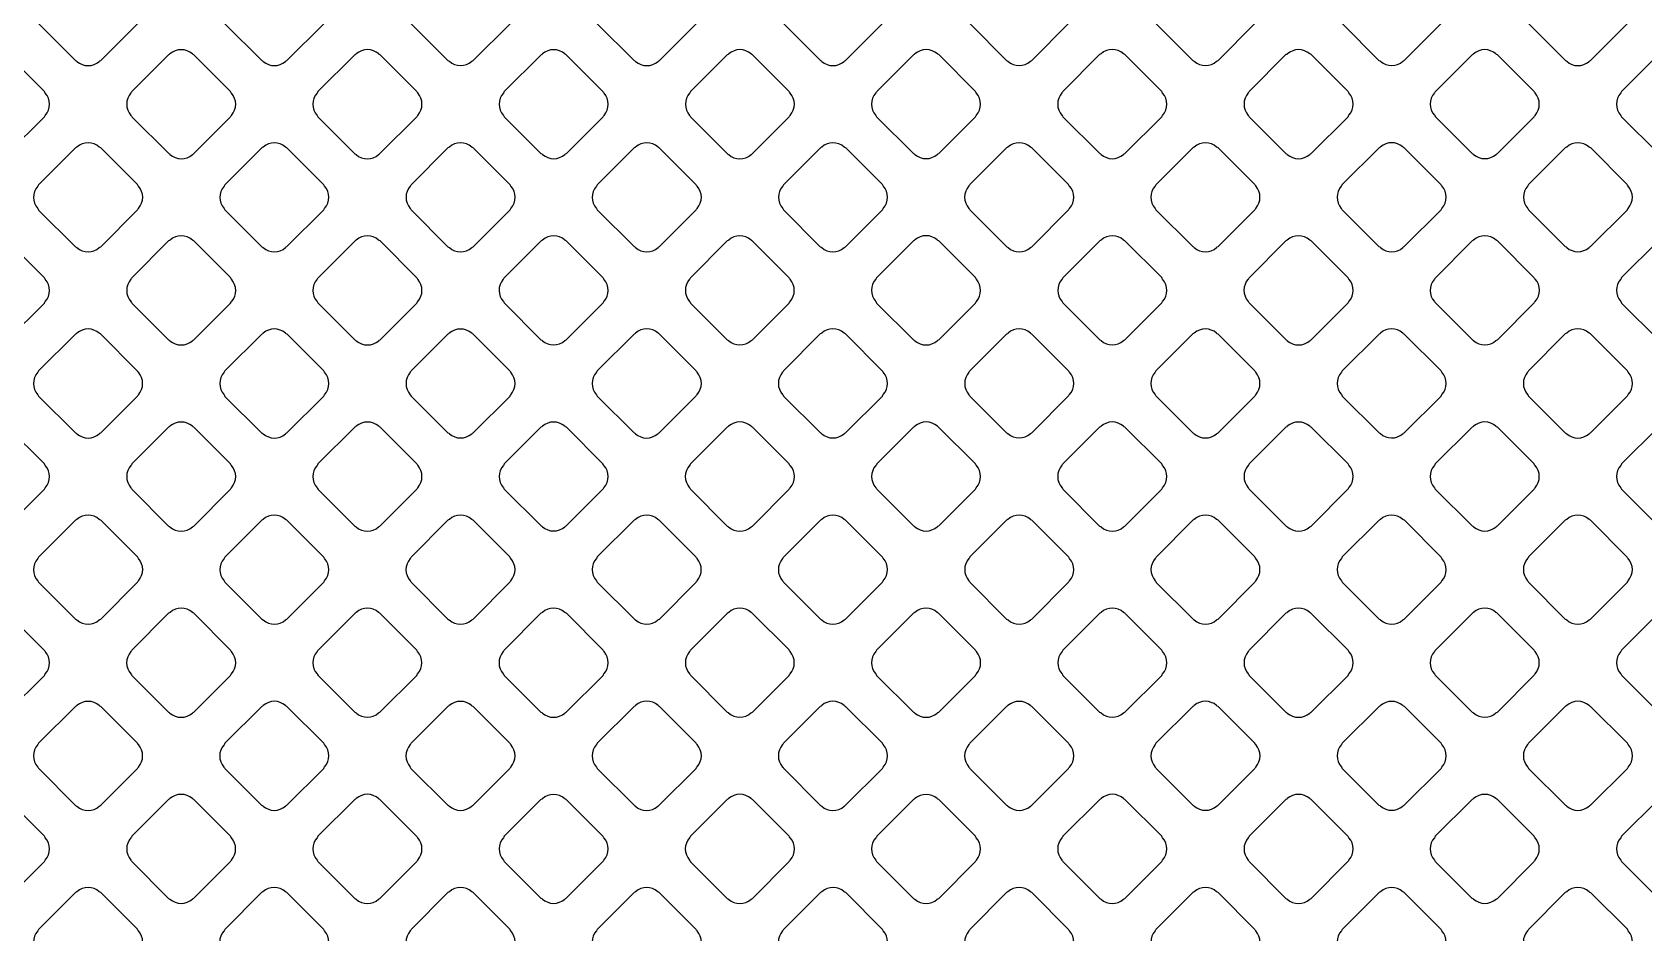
# Model space of a CAD drawing. Extents: x 3811 to 4077, y -444 to -307.
# Drawn here: x 3998.825 to 4000.69, y -389.27 to -388.228 of the extents above; entities that cross this region are included whole.
import ezdxf

# ---------------------------------------------------------------- set-up
doc = ezdxf.new("R2010")
doc.units = 0
doc.layers.add('gbr-dxf', color=7, linetype='Continuous')

msp = doc.modelspace()

# ---------------------------------------------------------------- linework, layer by layer
at = {"layer": 'gbr-dxf', "linetype": 'Continuous'}
for points in [[(3998.8314, -388.2161, -0.088014), (3998.8323, -388.2176), (3998.8752, -388.2605, -0.083733), (3998.8766, -388.2614, 0.37981), (3998.9026, -388.2614, -0.096625), (3998.9042, -388.2604), (3998.9468, -388.2178, -0.096332), (3998.9478, -388.2162, 0.37981), (3998.9478, -388.1902, -0.092348), (3998.9468, -388.1886), (3998.9042, -388.1459, -0.096111), (3998.9025, -388.145, 0.379731), (3998.8765, -388.145, -0.096458), (3998.8749, -388.1459), (3998.8324, -388.1885, -0.096857), (3998.8314, -388.1901, 0.379731)], [(3999.0469, -388.2161, -0.100588), (3999.0479, -388.2179), (3999.0905, -388.2605, -0.096539), (3999.0922, -388.2614, 0.378934), (3999.1181, -388.2614, -0.095612), (3999.1197, -388.2605), (3999.1624, -388.2178, -0.095701), (3999.1634, -388.2162, 0.378847), (3999.1634, -388.1902, -0.096614), (3999.1624, -388.1886), (3999.1198, -388.146, -0.100442), (3999.1181, -388.145, 0.379249), (3999.0921, -388.145, -0.096723), (3999.0905, -388.146), (3999.0479, -388.1885, -0.096857), (3999.0469, -388.1902, 0.3795)], [(3999.2625, -388.1903, 0.379206), (3999.2625, -388.2162, -0.092139), (3999.2634, -388.2178), (3999.3059, -388.2603, -0.104264), (3999.3077, -388.2613, 0.37981), (3999.3337, -388.2613, -0.096625), (3999.3353, -388.2603), (3999.3779, -388.2178, -0.096857), (3999.3788, -388.2162, 0.379237), (3999.3789, -388.1902, -0.087131), (3999.378, -388.1887), (3999.3352, -388.146, -0.091631), (3999.3336, -388.145, 0.378438), (3999.3077, -388.145, -0.09601), (3999.3061, -388.146), (3999.2634, -388.1886, -0.096092)], [(3999.4779, -388.2162, -0.096367), (3999.4789, -388.2178), (3999.5214, -388.2603, -0.108287), (3999.5233, -388.2614, 0.378511), (3999.5492, -388.2614, -0.096507), (3999.5508, -388.2604), (3999.5935, -388.2178, -0.095701), (3999.5945, -388.2161, 0.379169), (3999.5944, -388.1902, -0.100399), (3999.5934, -388.1885), (3999.551, -388.146, -0.104691), (3999.5492, -388.145, 0.379731), (3999.5232, -388.145, -0.096723), (3999.5215, -388.146), (3999.4789, -388.1886, -0.096857), (3999.4779, -388.1902, 0.379297)], [(3999.6935, -388.1902, 0.379778), (3999.6935, -388.2162, -0.087748), (3999.6945, -388.2177), (3999.7373, -388.2605, -0.083134), (3999.7387, -388.2614, 0.379451), (3999.7646, -388.2614, -0.096117), (3999.7663, -388.2604), (3999.809, -388.2177, -0.095796), (3999.8099, -388.2161, 0.378633), (3999.8099, -388.1902, -0.092315), (3999.809, -388.1886), (3999.7663, -388.146, -0.096036), (3999.7647, -388.145, 0.378889), (3999.7388, -388.145, -0.096475), (3999.7371, -388.146), (3999.6945, -388.1886, -0.096212)], [(3999.909, -388.2162, -0.087881), (3999.9099, -388.2177), (3999.9525, -388.2603, -0.100401), (3999.9542, -388.2613, 0.379465), (3999.9802, -388.2613, -0.095956), (3999.9818, -388.2603), (4000.0244, -388.2177, -0.096111), (4000.0254, -388.2161, 0.379308), (4000.0254, -388.1901, -0.092234), (4000.0244, -388.1886), (3999.9818, -388.1459, -0.096423), (3999.9802, -388.145, 0.379112), (3999.9543, -388.145, -0.096614), (3999.9526, -388.1459), (3999.9099, -388.1886, -0.096539), (3999.909, -388.1903, 0.378645)], [(4000.1245, -388.1901, 0.379249), (4000.1245, -388.216, -0.103917), (4000.1256, -388.2178), (4000.1681, -388.2603, -0.10046), (4000.1698, -388.2613, 0.37981), (4000.1957, -388.2613, -0.096625), (4000.1974, -388.2604), (4000.24, -388.2177, -0.096332), (4000.241, -388.2161, 0.379308), (4000.241, -388.1901, -0.092052), (4000.2401, -388.1886), (4000.1973, -388.1458, -0.096328), (4000.1957, -388.1449, 0.379112), (4000.1697, -388.1449, -0.096614), (4000.1681, -388.1458), (4000.1255, -388.1884, -0.096539)], [(4000.3401, -388.2161, -0.096259), (4000.3411, -388.2177), (4000.3835, -388.2602, -0.10739), (4000.3853, -388.2612, 0.378747), (4000.4113, -388.2612, -0.09601), (4000.4129, -388.2602), (4000.4554, -388.2177, -0.096227), (4000.4564, -388.216, 0.379422), (4000.4564, -388.1901, -0.100399), (4000.4554, -388.1884), (4000.413, -388.146, -0.10437), (4000.4112, -388.145, 0.379731), (4000.3853, -388.145, -0.096458), (4000.3836, -388.146), (4000.3411, -388.1885, -0.096857), (4000.3401, -388.1901, 0.3795)], [(4000.5556, -388.216, -0.09601), (4000.5565, -388.2177), (4000.5993, -388.2604, -0.092126), (4000.6008, -388.2613, 0.378952), (4000.6268, -388.2614, -0.09601), (4000.6284, -388.2604), (4000.6711, -388.2177, -0.096328), (4000.672, -388.2161, 0.379422), (4000.672, -388.1901, -0.100902), (4000.671, -388.1884), (4000.6285, -388.1459, -0.104691), (4000.6267, -388.1449, 0.379731), (4000.6008, -388.1449, -0.096723), (4000.5991, -388.1459), (4000.5566, -388.1884, -0.096857), (4000.5556, -388.1901, 0.379357)], [(3998.7236, -388.3239, -0.103582), (3998.7246, -388.3256), (3998.7671, -388.3682, -0.100401), (3998.7688, -388.3692, 0.379422), (3998.7948, -388.3692, -0.095956), (3998.7964, -388.3682), (3998.839, -388.3256, -0.096332), (3998.84, -388.3239, 0.37981), (3998.84, -388.298, -0.108361), (3998.839, -388.2961), (3998.7965, -388.2536, -0.096857), (3998.7948, -388.2526, 0.379357), (3998.7689, -388.2526, -0.096507), (3998.7672, -388.2536), (3998.7245, -388.2963, -0.096527), (3998.7236, -388.2979, 0.379)], [(3998.9392, -388.3239, -0.092348), (3998.9402, -388.3255), (3998.9829, -388.3682, -0.088202), (3998.9844, -388.3691, 0.379451), (3999.0104, -388.3692, -0.09601), (3999.012, -388.3682), (3999.0546, -388.3256, -0.095796), (3999.0555, -388.324, 0.378779), (3999.0555, -388.2981, -0.103884), (3999.0545, -388.2963), (3999.0119, -388.2537, -0.092398), (3999.0103, -388.2527, 0.37947), (3998.9844, -388.2528, -0.096723), (3998.9827, -388.2537), (3998.9402, -388.2963, -0.096627), (3998.9392, -388.2979, 0.379731)], [(3999.1547, -388.2981, 0.379206), (3999.1547, -388.324, -0.092348), (3999.1556, -388.3256), (3999.1983, -388.3683, -0.088202), (3999.1998, -388.3692, 0.37981), (3999.2258, -388.3692, -0.095956), (3999.2274, -388.3682), (3999.2702, -388.3255, -0.096332), (3999.2711, -388.3239, 0.37981), (3999.2711, -388.2979, -0.088442), (3999.2702, -388.2964), (3999.2275, -388.2537, -0.092898), (3999.2259, -388.2527, 0.379523), (3999.2, -388.2527, -0.096117), (3999.1983, -388.2537), (3999.1556, -388.2964, -0.096092)], [(3999.3702, -388.298, 0.37947), (3999.3702, -388.3239, -0.091954), (3999.3712, -388.3255), (3999.4137, -388.3681, -0.10399), (3999.4155, -388.3691, 0.379511), (3999.4415, -388.3691, -0.096265), (3999.4431, -388.3681), (3999.4857, -388.3256, -0.096206), (3999.4867, -388.3239, 0.378513), (3999.4867, -388.298, -0.087284), (3999.4858, -388.2965), (3999.4429, -388.2537, -0.092132), (3999.4414, -388.2528, 0.37905), (3999.4154, -388.2527, -0.095968), (3999.4138, -388.2537), (3999.3712, -388.2963, -0.096527)], [(3999.5858, -388.298, 0.37851), (3999.5858, -388.3239, -0.104256), (3999.5868, -388.3257), (3999.6292, -388.3682, -0.100463), (3999.631, -388.3692, 0.378798), (3999.6569, -388.3692, -0.096367), (3999.6585, -388.3682), (3999.7011, -388.3256, -0.096558), (3999.7021, -388.3239, 0.379288), (3999.7021, -388.298, -0.107677), (3999.7011, -388.2961), (3999.6586, -388.2537, -0.096301), (3999.657, -388.2527, 0.378406), (3999.6311, -388.2527, -0.096355), (3999.6294, -388.2537), (3999.5867, -388.2964, -0.096036)], [(3999.8013, -388.3239, -0.091954), (3999.8022, -388.3254), (3999.8449, -388.3681, -0.087978), (3999.8464, -388.369, 0.37981), (3999.8724, -388.369, -0.096458), (3999.874, -388.3681), (3999.9166, -388.3255, -0.096824), (3999.9175, -388.3239, 0.379237), (3999.9176, -388.298, -0.104141), (3999.9165, -388.2962), (3999.874, -388.2536, -0.092187), (3999.8725, -388.2527, 0.379605), (3999.8465, -388.2527, -0.096723), (3999.8449, -388.2537), (3999.8023, -388.2963, -0.096857), (3999.8013, -388.2979, 0.379731)], [(4000.0167, -388.3238, -0.096238), (4000.0177, -388.3255), (4000.0604, -388.3682, -0.092126), (4000.062, -388.3691, 0.379465), (4000.0879, -388.3691, -0.095956), (4000.0896, -388.3682), (4000.1322, -388.3256, -0.096332), (4000.1331, -388.3239, 0.37981), (4000.1331, -388.298, -0.100902), (4000.1321, -388.2962), (4000.0894, -388.2535, -0.088334), (4000.0879, -388.2526, 0.379731), (4000.062, -388.2526, -0.096458), (4000.0603, -388.2536), (4000.0177, -388.2962, -0.096857), (4000.0167, -388.2979, 0.379297)], [(4000.2323, -388.3239, -0.095956), (4000.2333, -388.3256), (4000.2759, -388.3681, -0.092126), (4000.2774, -388.3691, 0.37981), (4000.3034, -388.3691, -0.095956), (4000.305, -388.3681), (4000.3478, -388.3254, -0.096332), (4000.3487, -388.3237, 0.37981), (4000.3487, -388.2978, -0.083317), (4000.3479, -388.2964), (4000.3051, -388.2536, -0.088202), (4000.3036, -388.2527, 0.379731), (4000.2776, -388.2527, -0.096953), (4000.2759, -388.2536), (4000.2333, -388.2963, -0.096824), (4000.2323, -388.2979, 0.379731)], [(4000.4478, -388.3238, -0.096625), (4000.4488, -388.3255), (4000.4913, -388.3679, -0.107817), (4000.4931, -388.369, 0.37981), (4000.5191, -388.369, -0.096625), (4000.5208, -388.368), (4000.5633, -388.3255, -0.096111), (4000.5642, -388.3239, 0.37981), (4000.5642, -388.2979, -0.100399), (4000.5632, -388.2962), (4000.5207, -388.2537, -0.10442), (4000.5189, -388.2527, 0.379731), (4000.493, -388.2527, -0.096458), (4000.4913, -388.2537), (4000.4488, -388.2962, -0.096627), (4000.4478, -388.2978, 0.379731)], [(4000.6633, -388.3239, -0.087946), (4000.6642, -388.3254), (4000.7071, -388.3682, -0.083374), (4000.7085, -388.3691, 0.378952), (4000.7344, -388.3691, -0.095866), (4000.7361, -388.3682), (4000.7788, -388.3254, -0.095916), (4000.7798, -388.3237, 0.379422), (4000.7798, -388.2978, -0.092523), (4000.7788, -388.2962), (4000.7363, -388.2536, -0.096857), (4000.7346, -388.2527, 0.379731), (4000.7086, -388.2527, -0.096458), (4000.707, -388.2536), (4000.6643, -388.2963, -0.096627), (4000.6633, -388.2979, 0.379357)], [(3998.8314, -388.4317, -0.099964), (3998.8324, -388.4335), (3998.8749, -388.476, -0.096332), (3998.8766, -388.477, 0.379511), (3998.9025, -388.477, -0.096259), (3998.9042, -388.476), (3998.9469, -388.4332, -0.095602), (3998.9479, -388.4316, 0.379169), (3998.9479, -388.4057, -0.096458), (3998.9469, -388.404), (3998.9044, -388.3615, -0.100824), (3998.9026, -388.3605, 0.379731), (3998.8767, -388.3605, -0.096723), (3998.875, -388.3615), (3998.8324, -388.4041, -0.096857), (3998.8314, -388.4058, 0.379731)], [(3999.0469, -388.4317, -0.083262), (3999.0478, -388.4331), (3999.0906, -388.4759, -0.096328), (3999.0922, -388.4768, 0.379422), (3999.1182, -388.4768, -0.095973), (3999.1198, -388.4758), (3999.1623, -388.4334, -0.096332), (3999.1633, -388.4317, 0.37975), (3999.1633, -388.4057, -0.096225), (3999.1623, -388.4041), (3999.1198, -388.3616, -0.100093), (3999.1181, -388.3606, 0.378789), (3999.0922, -388.3606, -0.095862), (3999.0905, -388.3615), (3999.0479, -388.4041, -0.096509), (3999.0469, -388.4058, 0.378645)], [(3999.2625, -388.4317, -0.10047), (3999.2635, -388.4334), (3999.306, -388.476, -0.096332), (3999.3077, -388.4769, 0.379511), (3999.3336, -388.4769, -0.096259), (3999.3353, -388.476), (3999.3779, -388.4333, -0.095602), (3999.3789, -388.4317, 0.379169), (3999.3789, -388.4057, -0.096458), (3999.3779, -388.4041), (3999.3354, -388.3615, -0.100519), (3999.3336, -388.3605, 0.379731), (3999.3077, -388.3605, -0.096458), (3999.306, -388.3615), (3999.2634, -388.4041, -0.096627), (3999.2625, -388.4057, 0.379731)], [(3999.478, -388.4058, 0.379211), (3999.478, -388.4317, -0.092348), (3999.4789, -388.4333), (3999.5215, -388.4758, -0.10399), (3999.5232, -388.4768, 0.37981), (3999.5492, -388.4768, -0.095956), (3999.5509, -388.4758), (3999.5934, -388.4333, -0.096332), (3999.5944, -388.4317, 0.37975), (3999.5944, -388.4057, -0.087748), (3999.5935, -388.4042), (3999.5507, -388.3615, -0.091737), (3999.5492, -388.3605, 0.378885), (3999.5232, -388.3605, -0.096377), (3999.5216, -388.3615), (3999.4789, -388.4041, -0.095895)], [(3999.6935, -388.4317, -0.100616), (3999.6945, -388.4334), (3999.737, -388.4759, -0.096842), (3999.7386, -388.4769, 0.379465), (3999.7646, -388.4769, -0.095956), (3999.7662, -388.4759), (3999.8089, -388.4332, -0.096111), (3999.8099, -388.4316, 0.37981), (3999.8099, -388.4056, -0.096458), (3999.8089, -388.4039), (3999.7664, -388.3615, -0.100519), (3999.7647, -388.3605, 0.379731), (3999.7387, -388.3605, -0.096458), (3999.7371, -388.3615), (3999.6945, -388.4041, -0.096627), (3999.6935, -388.4057, 0.379297)], [(3999.909, -388.4056, 0.37947), (3999.909, -388.4316, -0.096625), (3999.91, -388.4332), (3999.9527, -388.4759, -0.092233), (3999.9543, -388.4768, 0.37981), (3999.9802, -388.4768, -0.095956), (3999.9819, -388.4759), (4000.0244, -388.4333, -0.096332), (4000.0254, -388.4317, 0.379092), (4000.0254, -388.4057, -0.099754), (4000.0244, -388.404), (3999.9819, -388.3615, -0.104246), (3999.9801, -388.3605, 0.37905), (3999.9542, -388.3605, -0.095862), (3999.9525, -388.3614), (3999.91, -388.404, -0.096423)], [(4000.1245, -388.4317, -0.087953), (4000.1254, -388.4332), (4000.168, -388.4758, -0.100294), (4000.1697, -388.4768, 0.379465), (4000.1957, -388.4768, -0.096625), (4000.1973, -388.4758), (4000.2399, -388.4332, -0.096111), (4000.2409, -388.4316, 0.37981), (4000.2409, -388.4056, -0.092418), (4000.2399, -388.404), (4000.1974, -388.3615, -0.096857), (4000.1957, -388.3605, 0.379731), (4000.1698, -388.3605, -0.096458), (4000.1681, -388.3615), (4000.1255, -388.4041, -0.096627), (4000.1245, -388.4057, 0.379297)], [(4000.34, -388.4316, -0.092139), (4000.3409, -388.4332), (4000.3835, -388.4758, -0.104264), (4000.3853, -388.4768, 0.37981), (4000.4113, -388.4768, -0.096625), (4000.4129, -388.4758), (4000.4556, -388.4332, -0.096332), (4000.4565, -388.4316, 0.37981), (4000.4565, -388.4056, -0.087784), (4000.4556, -388.4041), (4000.4128, -388.3613, -0.092233), (4000.4112, -388.3604, 0.379731), (4000.3853, -388.3604, -0.096458), (4000.3836, -388.3614), (4000.341, -388.404, -0.096627), (4000.34, -388.4057, 0.379731)], [(4000.5557, -388.4315, -0.107922), (4000.5567, -388.4334), (4000.5991, -388.4758, -0.103673), (4000.6009, -388.4768, 0.378747), (4000.6268, -388.4768, -0.095862), (4000.6284, -388.4758), (4000.671, -388.4333, -0.095916), (4000.6719, -388.4316, 0.379422), (4000.6719, -388.4057, -0.104392), (4000.6709, -388.4039), (4000.6286, -388.3616, -0.107961), (4000.6267, -388.3605, 0.379731), (4000.6008, -388.3605, -0.096458), (4000.5991, -388.3615), (4000.5567, -388.4039, -0.096627), (4000.5557, -388.4056, 0.3795)], [(3998.7237, -388.5394, -0.100588), (3998.7247, -388.5411), (3998.7673, -388.5837, -0.096539), (3998.7689, -388.5847, 0.378934), (3998.7949, -388.5847, -0.095612), (3998.7965, -388.5837), (3998.839, -388.5411, -0.095701), (3998.84, -388.5395, 0.378847), (3998.84, -388.5136, -0.096614), (3998.839, -388.5119), (3998.7962, -388.4691, -0.083549), (3998.7948, -388.4682, 0.379249), (3998.7689, -388.4683, -0.096723), (3998.7672, -388.4693), (3998.7247, -388.5118, -0.096857), (3998.7237, -388.5134, 0.3795)], [(3998.9392, -388.5135, 0.379249), (3998.9392, -388.5395, -0.103917), (3998.9402, -388.5413), (3998.9826, -388.5837, -0.10046), (3998.9843, -388.5847, 0.379451), (3999.0103, -388.5847, -0.096117), (3999.0119, -388.5837), (3999.0546, -388.5411, -0.095895), (3999.0556, -388.5394, 0.379201), (3999.0555, -388.5135, -0.108361), (3999.0545, -388.5116), (3999.0121, -388.4692, -0.096857), (3999.0104, -388.4682, 0.3795), (3998.9845, -388.4682, -0.096475), (3998.9828, -388.4692), (3998.9401, -388.5119, -0.096527)], [(3999.1547, -388.5394, -0.087916), (3999.1556, -388.5409), (3999.1985, -388.5838, -0.083024), (3999.1999, -388.5847, 0.378934), (3999.2259, -388.5847, -0.095612), (3999.2275, -388.5837), (3999.2702, -388.5411, -0.095701), (3999.2711, -388.5394, 0.378847), (3999.2711, -388.5135, -0.09221), (3999.2702, -388.5119), (3999.2275, -388.4692, -0.096539), (3999.2258, -388.4683, 0.379249), (3999.1999, -388.4683, -0.096458), (3999.1982, -388.4693), (3999.1557, -388.5118, -0.096857), (3999.1547, -388.5135, 0.3795)], [(3999.3701, -388.5136, 0.378884), (3999.3702, -388.5395, -0.087613), (3999.3711, -388.541), (3999.4137, -388.5837, -0.100073), (3999.4154, -388.5847, 0.379201), (3999.4414, -388.5846, -0.096625), (3999.443, -388.5837), (3999.4857, -388.541, -0.096111), (3999.4866, -388.5394, 0.379451), (3999.4866, -388.5135, -0.092029), (3999.4857, -388.5119), (3999.443, -388.4692, -0.095895), (3999.4414, -388.4683, 0.37903), (3999.4155, -388.4683, -0.096259), (3999.4138, -388.4692), (3999.3711, -388.512, -0.096509)], [(3999.5858, -388.5394, -0.10047), (3999.5868, -388.5411), (3999.6293, -388.5836, -0.096332), (3999.6309, -388.5846, 0.37981), (3999.6569, -388.5846, -0.096625), (3999.6585, -388.5836), (3999.701, -388.5411, -0.096627), (3999.702, -388.5394, 0.379237), (3999.702, -388.5135, -0.095383), (3999.7011, -388.5118), (3999.6583, -388.4691, -0.08267), (3999.6569, -388.4682, 0.379605), (3999.631, -388.4682, -0.096458), (3999.6293, -388.4692), (3999.5868, -388.5118, -0.096627), (3999.5858, -388.5134, 0.379731)], [(3999.8012, -388.5393, -0.104507), (3999.8022, -388.5411), (3999.8447, -388.5837, -0.100294), (3999.8465, -388.5847, 0.379011), (3999.8724, -388.5847, -0.09601), (3999.874, -388.5837), (3999.9167, -388.5411, -0.096227), (3999.9176, -388.5394, 0.379422), (3999.9176, -388.5135, -0.108195), (3999.9166, -388.5116), (3999.8741, -388.4691, -0.096627), (3999.8724, -388.4681, 0.379357), (3999.8465, -388.4681, -0.095968), (3999.8448, -388.4691), (3999.8022, -388.5118, -0.096328), (3999.8012, -388.5134, 0.378945)], [(4000.0168, -388.5134, 0.379778), (4000.0168, -388.5394, -0.092348), (4000.0178, -388.541), (4000.0604, -388.5837, -0.088202), (4000.0619, -388.5846, 0.379451), (4000.0879, -388.5846, -0.09601), (4000.0895, -388.5836), (4000.1321, -388.541, -0.095796), (4000.1331, -388.5394, 0.378633), (4000.1331, -388.5135, -0.10437), (4000.1321, -388.5117), (4000.0895, -388.4691, -0.091364), (4000.088, -388.4682, 0.378889), (4000.062, -388.4682, -0.096614), (4000.0604, -388.4692), (4000.0178, -388.5118, -0.096558)], [(4000.2322, -388.5393, -0.092158), (4000.2332, -388.5409), (4000.276, -388.5838, -0.087737), (4000.2775, -388.5847, 0.379011), (4000.3034, -388.5847, -0.09601), (4000.3051, -388.5837), (4000.3478, -388.541, -0.096328), (4000.3487, -388.5394, 0.379422), (4000.3487, -388.5134, -0.088442), (4000.3478, -388.5119), (4000.305, -388.4691, -0.092289), (4000.3034, -388.4682, 0.3795), (4000.2775, -388.4682, -0.096614), (4000.2758, -388.4691), (4000.2332, -388.5118, -0.096539), (4000.2322, -388.5134, 0.378645)], [(4000.4478, -388.5135, 0.379249), (4000.4478, -388.5395, -0.091954), (4000.4488, -388.541), (4000.4913, -388.5835, -0.104264), (4000.493, -388.5845, 0.379308), (4000.519, -388.5846, -0.096117), (4000.5206, -388.5836), (4000.5633, -388.5409, -0.096227), (4000.5643, -388.5393, 0.379422), (4000.5643, -388.5133, -0.088014), (4000.5633, -388.5119), (4000.5206, -388.4691, -0.092289), (4000.5191, -388.4682, 0.3795), (4000.4931, -388.4682, -0.096614), (4000.4915, -388.4692), (4000.4488, -388.5119, -0.096539)], [(4000.6634, -388.5134, 0.379605), (4000.6634, -388.5393, -0.10047), (4000.6644, -388.5411), (4000.7069, -388.5836, -0.096111), (4000.7086, -388.5846, 0.37981), (4000.7346, -388.5846, -0.095956), (4000.7362, -388.5836), (4000.7788, -388.541, -0.096332), (4000.7798, -388.5394, 0.37981), (4000.7798, -388.5134, -0.096625), (4000.7788, -388.5118), (4000.7362, -388.4692, -0.100151), (4000.7345, -388.4682, 0.379297), (4000.7086, -388.4682, -0.096367), (4000.7069, -388.4691), (4000.6643, -388.5117, -0.096328)], [(3998.8314, -388.6213, 0.378901), (3998.8314, -388.6472, -0.096259), (3998.8324, -388.6488), (3998.8751, -388.6915, -0.092187), (3998.8766, -388.6924, 0.379201), (3998.9026, -388.6924, -0.095956), (3998.9042, -388.6914), (3998.9468, -388.6488, -0.096332), (3998.9478, -388.6472, 0.379423), (3998.9478, -388.6213, -0.083548), (3998.9469, -388.6199), (3998.904, -388.5769, -0.088103), (3998.9025, -388.576, 0.378406), (3998.8767, -388.576, -0.096355), (3998.875, -388.577), (3998.8324, -388.6196, -0.095895)], [(3999.0469, -388.6213, 0.37947), (3999.0469, -388.6472, -0.107999), (3999.048, -388.6491), (3999.0903, -388.6914, -0.10399), (3999.0921, -388.6924, 0.379511), (3999.1181, -388.6925, -0.096265), (3999.1197, -388.6915), (3999.1624, -388.6488, -0.095701), (3999.1634, -388.6472, 0.378608), (3999.1634, -388.6213, -0.103884), (3999.1624, -388.6195), (3999.12, -388.5771, -0.108196), (3999.1181, -388.576, 0.379), (3999.0922, -388.576, -0.095968), (3999.0905, -388.577), (3999.0479, -388.6196, -0.096527)], [(3999.2624, -388.6213, 0.378884), (3999.2625, -388.6472, -0.083636), (3999.2633, -388.6486), (3999.3061, -388.6914, -0.095895), (3999.3078, -388.6924, 0.378747), (3999.3337, -388.6924, -0.09601), (3999.3353, -388.6914), (3999.3779, -388.6489, -0.096227), (3999.3788, -388.6472, 0.379422), (3999.3788, -388.6213, -0.096458), (3999.3778, -388.6196), (3999.3353, -388.5771, -0.100824), (3999.3336, -388.5761, 0.379523), (3999.3076, -388.5761, -0.096475), (3999.306, -388.5771), (3999.2634, -388.6196, -0.096605)], [(3999.4779, -388.6213, 0.379249), (3999.4779, -388.6473, -0.092348), (3999.4789, -388.6488), (3999.5216, -388.6915, -0.088207), (3999.523, -388.6924, 0.37981), (3999.549, -388.6924, -0.096625), (3999.5507, -388.6914), (3999.5934, -388.6487, -0.096111), (3999.5944, -388.6471, 0.379308), (3999.5944, -388.6211, -0.087916), (3999.5935, -388.6196), (3999.5507, -388.5769, -0.092398), (3999.5492, -388.576, 0.379112), (3999.5232, -388.576, -0.096614), (3999.5216, -388.577), (3999.4789, -388.6197, -0.096195)], [(3999.6934, -388.6212, 0.379778), (3999.6934, -388.6471, -0.095956), (3999.6944, -388.6488), (3999.7371, -388.6915, -0.092072), (3999.7387, -388.6924, 0.379451), (3999.7646, -388.6924, -0.096117), (3999.7663, -388.6915), (3999.809, -388.6488, -0.095796), (3999.8099, -388.6471, 0.378633), (3999.8099, -388.6212, -0.083262), (3999.8091, -388.6198), (3999.7661, -388.5768, -0.087057), (3999.7646, -388.5759, 0.378889), (3999.7387, -388.5759, -0.096259), (3999.737, -388.5769), (3999.6944, -388.6195, -0.095916)], [(3999.909, -388.6472, -0.096707), (3999.9099, -388.6489), (3999.9524, -388.6913, -0.108174), (3999.9542, -388.6923, 0.378798), (3999.9802, -388.6923, -0.096367), (3999.9818, -388.6913), (4000.0244, -388.6487, -0.095916), (4000.0254, -388.6471, 0.379639), (4000.0254, -388.6211, -0.100902), (4000.0244, -388.6194), (3999.982, -388.5771, -0.104691), (3999.9802, -388.576, 0.3795), (3999.9543, -388.576, -0.096614), (3999.9526, -388.577), (3999.9099, -388.6196, -0.096539), (3999.909, -388.6213, 0.378645)], [(4000.1245, -388.6211, 0.379347), (4000.1245, -388.6471, -0.096625), (4000.1255, -388.6487), (4000.1682, -388.6914, -0.092233), (4000.1698, -388.6924, 0.379451), (4000.1957, -388.6924, -0.096259), (4000.1974, -388.6914), (4000.24, -388.6488, -0.095895), (4000.2409, -388.6472, 0.378647), (4000.2409, -388.6213, -0.100093), (4000.24, -388.6195), (4000.1974, -388.577, -0.103849), (4000.1956, -388.576, 0.378338), (4000.1697, -388.576, -0.096377), (4000.1681, -388.5769), (4000.1255, -388.6195, -0.096195)], [(4000.3401, -388.6471, -0.100093), (4000.3411, -388.6488), (4000.3836, -388.6914, -0.096726), (4000.3853, -388.6923, 0.379087), (4000.4112, -388.6924, -0.095862), (4000.4128, -388.6914), (4000.4555, -388.6488, -0.095916), (4000.4564, -388.6471, 0.379422), (4000.4564, -388.6212, -0.096723), (4000.4554, -388.6195), (4000.4129, -388.5771, -0.100519), (4000.4112, -388.576, 0.379731), (4000.3852, -388.576, -0.096458), (4000.3836, -388.577), (4000.3411, -388.6195, -0.096857), (4000.3401, -388.6212, 0.379141)], [(4000.5556, -388.6471, -0.103917), (4000.5566, -388.6489), (4000.5991, -388.6914, -0.10046), (4000.6008, -388.6924, 0.379451), (4000.6268, -388.6924, -0.096117), (4000.6284, -388.6914), (4000.6711, -388.6487, -0.095895), (4000.6721, -388.6471, 0.37889), (4000.672, -388.6212, -0.092029), (4000.6711, -388.6196), (4000.6284, -388.5769, -0.096539), (4000.6267, -388.5759, 0.379249), (4000.6008, -388.5759, -0.096458), (4000.5991, -388.5769), (4000.5566, -388.6195, -0.096423), (4000.5556, -388.6211, 0.379731)], [(3998.7236, -388.7291, 0.379206), (3998.7237, -388.755, -0.096625), (3998.7246, -388.7566), (3998.7673, -388.7993, -0.092233), (3998.7688, -388.8002, 0.37981), (3998.7948, -388.8002, -0.095956), (3998.7964, -388.7992), (3998.8391, -388.7566, -0.096332), (3998.84, -388.755, 0.37981), (3998.84, -388.729, -0.10047), (3998.839, -388.7273), (3998.7964, -388.6847, -0.088202), (3998.7949, -388.6837, 0.379523), (3998.769, -388.6837, -0.096117), (3998.7673, -388.6847), (3998.7246, -388.7274, -0.096092)], [(3998.9392, -388.7549, -0.10047), (3998.9402, -388.7566), (3998.9828, -388.7992, -0.096332), (3998.9844, -388.8002, 0.379511), (3999.0104, -388.8002, -0.096259), (3999.012, -388.7992), (3999.0546, -388.7567, -0.095602), (3999.0555, -388.755, 0.379169), (3999.0555, -388.7291, -0.096458), (3999.0545, -388.7274), (3999.0118, -388.6847, -0.083681), (3999.0104, -388.6838, 0.379731), (3998.9844, -388.6838, -0.096458), (3998.9827, -388.6848), (3998.9402, -388.7273, -0.096627), (3998.9392, -388.729, 0.379731)], [(3999.1546, -388.7291, 0.379206), (3999.1547, -388.755, -0.10047), (3999.1557, -388.7568), (3999.1982, -388.7993, -0.096111), (3999.1998, -388.8002, 0.37981), (3999.2258, -388.8002, -0.095956), (3999.2274, -388.7993), (3999.2702, -388.7565, -0.096332), (3999.2711, -388.7549, 0.37981), (3999.2711, -388.7289, -0.096625), (3999.2702, -388.7273), (3999.2277, -388.6848, -0.100151), (3999.2259, -388.6838, 0.379523), (3999.2, -388.6838, -0.096117), (3999.1983, -388.6847), (3999.1556, -388.7274, -0.096092)], [(3999.3702, -388.755, -0.083328), (3999.3711, -388.7564), (3999.4138, -388.7991, -0.096332), (3999.4154, -388.8, 0.37981), (3999.4414, -388.8, -0.096625), (3999.443, -388.7991), (3999.4855, -388.7566, -0.096111), (3999.4865, -388.7549, 0.37981), (3999.4865, -388.729, -0.096458), (3999.4855, -388.7273), (3999.4431, -388.6848, -0.100519), (3999.4413, -388.6838, 0.379731), (3999.4154, -388.6838, -0.096458), (3999.4137, -388.6848), (3999.3712, -388.7274, -0.096627), (3999.3702, -388.729, 0.379731)], [(3999.5857, -388.7549, -0.096625), (3999.5866, -388.7566), (3999.6293, -388.7993, -0.092233), (3999.6309, -388.8002, 0.37981), (3999.6569, -388.8002, -0.095956), (3999.6585, -388.7992), (3999.7011, -388.7566, -0.096332), (3999.7021, -388.755, 0.37981), (3999.7021, -388.729, -0.100902), (3999.7011, -388.7273), (3999.6584, -388.6846, -0.088334), (3999.6569, -388.6837, 0.379731), (3999.6309, -388.6837, -0.096458), (3999.6293, -388.6846), (3999.5866, -388.7273, -0.096627), (3999.5857, -388.729, 0.379731)], [(3999.8013, -388.7549, -0.099964), (3999.8023, -388.7566), (3999.8448, -388.7991, -0.096111), (3999.8464, -388.8001, 0.37981), (3999.8724, -388.8001, -0.095956), (3999.874, -388.7991), (3999.9166, -388.7566, -0.096627), (3999.9175, -388.7549, 0.379237), (3999.9176, -388.729, -0.095506), (3999.9166, -388.7273), (3999.8739, -388.6846, -0.082834), (3999.8725, -388.6837, 0.379605), (3999.8465, -388.6837, -0.096723), (3999.8449, -388.6847), (3999.8023, -388.7273, -0.096857), (3999.8013, -388.729, 0.379731)], [(4000.0167, -388.7548, -0.104439), (4000.0177, -388.7566), (4000.0603, -388.7992, -0.100818), (4000.062, -388.8002, 0.379465), (4000.088, -388.8002, -0.096625), (4000.0896, -388.7992), (4000.1322, -388.7566, -0.096111), (4000.1331, -388.755, 0.37981), (4000.1331, -388.729, -0.108195), (4000.1321, -388.7271), (4000.0896, -388.6846, -0.096627), (4000.0879, -388.6837, 0.379731), (4000.062, -388.6837, -0.096723), (4000.0603, -388.6846), (4000.0177, -388.7273, -0.096627), (4000.0167, -388.7289, 0.379297)], [(4000.2323, -388.7549, -0.087784), (4000.2332, -388.7564), (4000.2761, -388.7993, -0.083681), (4000.2775, -388.8001, 0.379237), (4000.3034, -388.8002, -0.096031), (4000.305, -388.7992), (4000.3477, -388.7565, -0.095916), (4000.3487, -388.7549, 0.37894), (4000.3487, -388.7289, -0.091842), (4000.3478, -388.7274), (4000.3051, -388.6847, -0.095585), (4000.3035, -388.6837, 0.379605), (4000.2775, -388.6838, -0.096723), (4000.2759, -388.6847), (4000.2333, -388.7273, -0.096627), (4000.2323, -388.729, 0.379731)], [(4000.4477, -388.7549, -0.087881), (4000.4487, -388.7564), (4000.4914, -388.7991, -0.100401), (4000.4931, -388.8001, 0.379465), (4000.5191, -388.8001, -0.095956), (4000.5207, -388.7991), (4000.5633, -388.7566, -0.096332), (4000.5642, -388.7549, 0.37981), (4000.5642, -388.729, -0.092523), (4000.5633, -388.7274), (4000.5206, -388.6847, -0.096857), (4000.519, -388.6837, 0.379297), (4000.493, -388.6837, -0.096367), (4000.4914, -388.6847), (4000.4487, -388.7273, -0.096328), (4000.4478, -388.729, 0.378952)], [(4000.6633, -388.7549, -0.096157), (4000.6643, -388.7566), (4000.707, -388.7992, -0.091364), (4000.7085, -388.8002, 0.378747), (4000.7344, -388.8002, -0.09601), (4000.7361, -388.7992), (4000.7788, -388.7564, -0.095916), (4000.7798, -388.7548, 0.379422), (4000.7798, -388.7288, -0.083317), (4000.7789, -388.7274), (4000.7361, -388.6846, -0.088202), (4000.7346, -388.6837, 0.379731), (4000.7086, -388.6837, -0.096458), (4000.707, -388.6847), (4000.6643, -388.7273, -0.096857), (4000.6633, -388.729, 0.3795)], [(3998.8314, -388.8628, -0.092139), (3998.8323, -388.8643), (3998.8751, -388.9071, -0.087638), (3998.8766, -388.908, 0.379451), (3998.9025, -388.908, -0.095612), (3998.9042, -388.9071), (3998.9469, -388.8643, -0.095824), (3998.9479, -388.8626, 0.37889), (3998.9479, -388.8367, -0.088014), (3998.947, -388.8352), (3998.9042, -388.7924, -0.092187), (3998.9026, -388.7915, 0.379249), (3998.8767, -388.7915, -0.096458), (3998.875, -388.7925), (3998.8324, -388.8352, -0.096627), (3998.8314, -388.8368, 0.379731)], [(3999.0469, -388.8368, 0.379206), (3999.0469, -388.8627, -0.092348), (3999.0479, -388.8643), (3999.0904, -388.9068, -0.10399), (3999.0922, -388.9079, 0.379308), (3999.1182, -388.9079, -0.09601), (3999.1198, -388.9069), (3999.1623, -388.8644, -0.096227), (3999.1633, -388.8627, 0.379191), (3999.1633, -388.8368, -0.087916), (3999.1624, -388.8353), (3999.1196, -388.7925, -0.091578), (3999.1181, -388.7916, 0.37903), (3999.0921, -388.7916, -0.096117), (3999.0905, -388.7926), (3999.0479, -388.8352, -0.096092)], [(3999.2624, -388.8628, -0.096625), (3999.2634, -388.8644), (3999.3057, -388.9068, -0.107817), (3999.3076, -388.9079, 0.37981), (3999.3336, -388.9079, -0.096625), (3999.3352, -388.9069), (3999.3778, -388.8643, -0.096111), (3999.3788, -388.8626, 0.37981), (3999.3788, -388.8367, -0.100399), (3999.3778, -388.8349), (3999.3354, -388.7926, -0.10437), (3999.3336, -388.7915, 0.379731), (3999.3077, -388.7915, -0.096458), (3999.306, -388.7925), (3999.2634, -388.8352, -0.096627), (3999.2624, -388.8368, 0.379731)], [(3999.4779, -388.8626, -0.087613), (3999.4788, -388.8641), (3999.5218, -388.9071, -0.083), (3999.5232, -388.908, 0.37889), (3999.5491, -388.908, -0.096117), (3999.5508, -388.907), (3999.5934, -388.8643, -0.095895), (3999.5944, -388.8627, 0.379201), (3999.5944, -388.8368, -0.092348), (3999.5934, -388.8352), (3999.5507, -388.7925, -0.096111), (3999.5491, -388.7915, 0.379731), (3999.5231, -388.7915, -0.096458), (3999.5214, -388.7925), (3999.4789, -388.835, -0.096627), (3999.4779, -388.8367, 0.3795)], [(3999.6934, -388.8628, -0.092139), (3999.6944, -388.8643), (3999.7371, -388.907, -0.087638), (3999.7386, -388.9079, 0.37981), (3999.7645, -388.9079, -0.096625), (3999.7662, -388.907), (3999.8089, -388.8642, -0.096111), (3999.8099, -388.8626, 0.37981), (3999.8099, -388.8366, -0.088014), (3999.809, -388.8351), (3999.7663, -388.7925, -0.092289), (3999.7647, -388.7915, 0.379731), (3999.7387, -388.7915, -0.096475), (3999.7371, -388.7925), (3999.6944, -388.8352, -0.096627), (3999.6934, -388.8368, 0.379731)], [(3999.909, -388.8367, 0.379249), (3999.909, -388.8626, -0.104392), (3999.91, -388.8644), (3999.9525, -388.9069, -0.100151), (3999.9543, -388.9079, 0.37981), (3999.9802, -388.9079, -0.095956), (3999.9819, -388.9069), (4000.0244, -388.8644, -0.096111), (4000.0254, -388.8627, 0.379308), (4000.0254, -388.8368, -0.092061), (4000.0245, -388.8352), (3999.9817, -388.7925, -0.095895), (3999.9801, -388.7915, 0.379112), (3999.9542, -388.7915, -0.096614), (3999.9525, -388.7925), (3999.91, -388.835, -0.096195)], [(4000.1246, -388.8626, -0.108589), (4000.1256, -388.8645), (4000.168, -388.9068, -0.10479), (4000.1698, -388.9079, 0.37894), (4000.1957, -388.9079, -0.096031), (4000.1973, -388.9069), (4000.2399, -388.8643, -0.095935), (4000.2409, -388.8627, 0.379011), (4000.2409, -388.8367, -0.103956), (4000.2399, -388.8349), (4000.1976, -388.7926, -0.107982), (4000.1957, -388.7915, 0.379), (4000.1698, -388.7915, -0.09601), (4000.1681, -388.7925), (4000.1256, -388.8351, -0.096527), (4000.1246, -388.8367, 0.378945)], [(4000.3401, -388.8367, 0.37947), (4000.3401, -388.8626, -0.096625), (4000.3411, -388.8643), (4000.3837, -388.9069, -0.092233), (4000.3853, -388.9079, 0.37981), (4000.4113, -388.9079, -0.095956), (4000.4129, -388.9069), (4000.4555, -388.8643, -0.096332), (4000.4564, -388.8627, 0.379092), (4000.4565, -388.8368, -0.099754), (4000.4555, -388.8351), (4000.413, -388.7926, -0.104191), (4000.4112, -388.7915, 0.37905), (4000.3852, -388.7915, -0.095968), (4000.3836, -388.7925), (4000.3411, -388.835, -0.096423)], [(4000.5556, -388.8626, -0.100113), (4000.5566, -388.8644), (4000.5992, -388.9069, -0.096423), (4000.6008, -388.9079, 0.37894), (4000.6267, -388.9079, -0.096528), (4000.6284, -388.9069), (4000.671, -388.8643, -0.096423), (4000.6719, -388.8627, 0.379465), (4000.6719, -388.8367, -0.096723), (4000.6709, -388.8351), (4000.6285, -388.7926, -0.100519), (4000.6267, -388.7916, 0.379731), (4000.6008, -388.7916, -0.096458), (4000.5991, -388.7925), (4000.5566, -388.835, -0.096627), (4000.5556, -388.8367, 0.379297)], [(3998.7237, -388.9704, -0.09253), (3998.7247, -388.972), (3998.7674, -389.0148, -0.088202), (3998.7689, -389.0157, 0.379511), (3998.7948, -389.0157, -0.096265), (3998.7965, -389.0147), (3998.839, -388.9722, -0.0953), (3998.84, -388.9705, 0.379169), (3998.84, -388.9446, -0.104765), (3998.8389, -388.9428), (3998.7964, -388.9003, -0.092289), (3998.7948, -388.8993, 0.379731), (3998.7689, -388.8993, -0.096723), (3998.7672, -388.9003), (3998.7247, -388.9428, -0.096857), (3998.7237, -388.9445, 0.379731)], [(3998.9391, -388.9446, 0.379206), (3998.9392, -388.9705, -0.095956), (3998.9401, -388.9722), (3998.9828, -389.0148, -0.092072), (3998.9843, -389.0157, 0.37981), (3999.0103, -389.0157, -0.096625), (3999.0119, -389.0148), (3999.0546, -388.9721, -0.096111), (3999.0555, -388.9705, 0.37981), (3999.0555, -388.9445, -0.100399), (3999.0545, -388.9428), (3999.0119, -388.9002, -0.088207), (3999.0104, -388.8993, 0.379523), (3998.9845, -388.8992, -0.096475), (3998.9828, -388.9002), (3998.9401, -388.9429, -0.096509)], [(3999.1547, -388.9445, 0.379249), (3999.1547, -388.9705, -0.096475), (3999.1557, -388.9721), (3999.1983, -389.0147, -0.092289), (3999.1998, -389.0156, 0.37981), (3999.2258, -389.0156, -0.096625), (3999.2274, -389.0147), (3999.27, -388.9721, -0.096332), (3999.271, -388.9704, 0.379308), (3999.271, -388.9445, -0.083548), (3999.2702, -388.9431), (3999.2273, -388.9002, -0.087865), (3999.2258, -388.8993, 0.379112), (3999.1999, -388.8993, -0.096614), (3999.1982, -388.9003), (3999.1557, -388.9429, -0.096195)], [(3999.3701, -388.9445, 0.379249), (3999.3701, -388.9705, -0.095956), (3999.3711, -388.9721), (3999.4136, -389.0146, -0.107817), (3999.4154, -389.0157, 0.37981), (3999.4414, -389.0157, -0.096625), (3999.443, -389.0147), (3999.4857, -388.9721, -0.096111), (3999.4866, -388.9704, 0.379308), (3999.4867, -388.9445, -0.100402), (3999.4857, -388.9428), (3999.4431, -388.9002, -0.104677), (3999.4413, -388.8992, 0.379112), (3999.4154, -388.8992, -0.096259), (3999.4137, -388.9002), (3999.371, -388.9429, -0.096539)], [(3999.5858, -388.9445, 0.37947), (3999.5858, -388.9704, -0.092348), (3999.5867, -388.972), (3999.6294, -389.0147, -0.088202), (3999.6309, -389.0156, 0.379308), (3999.6568, -389.0156, -0.09601), (3999.6585, -389.0147), (3999.701, -388.9721, -0.096227), (3999.702, -388.9705, 0.379422), (3999.702, -388.9445, -0.10451), (3999.7009, -388.9427), (3999.6585, -388.9003, -0.092233), (3999.6569, -388.8993, 0.379357), (3999.631, -388.8993, -0.096507), (3999.6293, -388.9003), (3999.5867, -388.9428, -0.096423)], [(3999.8011, -388.9704, -0.09601), (3999.8021, -388.9721), (3999.8449, -389.0148, -0.092126), (3999.8464, -389.0157, 0.379422), (3999.8724, -389.0157, -0.096625), (3999.874, -389.0148), (3999.9166, -388.9721, -0.096111), (3999.9176, -388.9705, 0.379308), (3999.9176, -388.9445, -0.100402), (3999.9166, -388.9428), (3999.8739, -388.9001, -0.087865), (3999.8724, -388.8992, 0.37947), (3999.8465, -388.8992, -0.096723), (3999.8448, -388.9002), (3999.8022, -388.9428, -0.096857), (3999.8012, -388.9445, 0.379357)], [(4000.0168, -388.9704, -0.10047), (4000.0178, -388.9722), (4000.0603, -389.0147, -0.096111), (4000.062, -389.0156, 0.37981), (4000.0879, -389.0156, -0.096608), (4000.0896, -389.0147), (4000.1321, -388.9721, -0.096627), (4000.1331, -388.9705, 0.379237), (4000.1331, -388.9445, -0.095383), (4000.1322, -388.9429), (4000.0894, -388.9001, -0.08267), (4000.088, -388.8992, 0.379605), (4000.062, -388.8993, -0.096458), (4000.0604, -388.9002), (4000.0178, -388.9428, -0.096627), (4000.0168, -388.9445, 0.379731)], [(4000.2323, -388.9704, -0.100538), (4000.2333, -388.9721), (4000.2758, -389.0147, -0.096726), (4000.2775, -389.0157, 0.379465), (4000.3035, -389.0157, -0.096625), (4000.3051, -389.0147), (4000.3478, -388.9721, -0.096111), (4000.3487, -388.9704, 0.37981), (4000.3487, -388.9444, -0.096458), (4000.3478, -388.9428), (4000.3052, -388.9003, -0.100824), (4000.3035, -388.8992, 0.379297), (4000.2775, -388.8992, -0.096355), (4000.2759, -388.9002), (4000.2332, -388.9428, -0.096423), (4000.2323, -388.9445, 0.378952)], [(4000.4478, -388.9445, 0.379778), (4000.4478, -388.9705, -0.083317), (4000.4487, -388.9719), (4000.4914, -389.0146, -0.096111), (4000.4931, -389.0156, 0.379308), (4000.519, -389.0156, -0.09601), (4000.5206, -389.0146), (4000.5632, -388.972, -0.095916), (4000.5642, -388.9704, 0.378897), (4000.5642, -388.9445, -0.096528), (4000.5633, -388.9428), (4000.5207, -388.9003, -0.099645), (4000.519, -388.8993, 0.378889), (4000.4931, -388.8993, -0.096614), (4000.4914, -388.9003), (4000.4488, -388.9429, -0.096558)], [(4000.6633, -388.9704, -0.091563), (4000.6642, -388.972), (4000.7071, -389.0148, -0.088103), (4000.7086, -389.0157, 0.37829), (4000.7345, -389.0157, -0.095528), (4000.7361, -389.0148), (4000.7788, -388.972, -0.095602), (4000.7798, -388.9704, 0.379299), (4000.7798, -388.9445, -0.088442), (4000.7789, -388.943), (4000.7361, -388.9002, -0.092898), (4000.7345, -388.8992, 0.379357), (4000.7086, -388.8992, -0.096507), (4000.7069, -388.9002), (4000.6643, -388.9428, -0.096527), (4000.6633, -388.9445, 0.378784)], [(3998.8314, -389.0523, 0.379206), (3998.8314, -389.0782, -0.087784), (3998.8324, -389.0797), (3998.8752, -389.1226, -0.083651), (3998.8766, -389.1235, 0.37981), (3998.9026, -389.1235, -0.095956), (3998.9042, -389.1225), (3998.9468, -389.0799, -0.096332), (3998.9478, -389.0782, 0.37981), (3998.9478, -389.0523, -0.092523), (3998.9468, -389.0507), (3998.9042, -389.0081, -0.096857), (3998.9026, -389.0071, 0.379523), (3998.8766, -389.0071, -0.096117), (3998.875, -389.0081), (3998.8324, -389.0506, -0.096092)], [(3999.0468, -389.0783, -0.087284), (3999.0478, -389.0798), (3999.0904, -389.1224, -0.100093), (3999.0921, -389.1234, 0.379422), (3999.1181, -389.1234, -0.096625), (3999.1197, -389.1224), (3999.1623, -389.0798, -0.096111), (3999.1633, -389.0781, 0.37981), (3999.1633, -389.0522, -0.092418), (3999.1623, -389.0506), (3999.1198, -389.008, -0.096857), (3999.1181, -389.0071, 0.379357), (3999.0922, -389.007, -0.096507), (3999.0905, -389.008), (3999.0478, -389.0507, -0.096527), (3999.0469, -389.0524, 0.379)], [(3999.2624, -389.0782, -0.092348), (3999.2633, -389.0798), (3999.3059, -389.1224, -0.10399), (3999.3077, -389.1234, 0.37981), (3999.3337, -389.1234, -0.096103), (3999.3353, -389.1224), (3999.3778, -389.0799, -0.095819), (3999.3788, -389.0783, 0.37981), (3999.3788, -389.0523, -0.088014), (3999.3779, -389.0508), (3999.3351, -389.008, -0.092289), (3999.3335, -389.0071, 0.379731), (3999.3076, -389.0071, -0.096723), (3999.3059, -389.008), (3999.2634, -389.0506, -0.096627), (3999.2624, -389.0522, 0.379731)], [(3999.4779, -389.0783, -0.10047), (3999.4789, -389.08), (3999.5214, -389.1225, -0.096111), (3999.523, -389.1235, 0.37981), (3999.549, -389.1235, -0.095956), (3999.5507, -389.1225), (3999.5934, -389.0798, -0.096332), (3999.5944, -389.0781, 0.37981), (3999.5944, -389.0521, -0.096625), (3999.5934, -389.0505), (3999.5509, -389.008, -0.100476), (3999.5492, -389.007, 0.379731), (3999.5232, -389.007, -0.096723), (3999.5216, -389.008), (3999.4789, -389.0507, -0.096627), (3999.4779, -389.0523, 0.379731)], [(3999.6934, -389.0522, 0.379249), (3999.6934, -389.0782, -0.087848), (3999.6944, -389.0796), (3999.7373, -389.1226, -0.083134), (3999.7387, -389.1235, 0.37981), (3999.7647, -389.1235, -0.096625), (3999.7663, -389.1225), (3999.8089, -389.0799, -0.096111), (3999.8099, -389.0782, 0.379451), (3999.8099, -389.0523, -0.092029), (3999.8089, -389.0507), (3999.7662, -389.008, -0.096227), (3999.7646, -389.007, 0.378939), (3999.7386, -389.007, -0.096614), (3999.737, -389.008), (3999.6944, -389.0506, -0.096195)], [(3999.909, -389.0782, -0.10047), (3999.91, -389.08), (3999.9525, -389.1225, -0.096857), (3999.9542, -389.1234, 0.379237), (3999.9801, -389.1235, -0.096031), (3999.9818, -389.1225), (4000.0244, -389.0798, -0.095916), (4000.0254, -389.0782, 0.379465), (4000.0254, -389.0522, -0.096723), (4000.0244, -389.0506), (3999.9819, -389.0081, -0.100519), (3999.9802, -389.0071, 0.379731), (3999.9542, -389.0071, -0.096458), (3999.9526, -389.0081), (3999.91, -389.0506, -0.096627), (3999.909, -389.0523, 0.379731)], [(4000.1246, -389.0522, 0.379605), (4000.1246, -389.0782, -0.104392), (4000.1256, -389.08), (4000.1681, -389.1224, -0.100151), (4000.1698, -389.1234, 0.379451), (4000.1957, -389.1234, -0.096259), (4000.1974, -389.1224), (4000.24, -389.0798, -0.095796), (4000.241, -389.0782, 0.378779), (4000.241, -389.0523, -0.09148), (4000.24, -389.0507), (4000.1973, -389.008, -0.095602), (4000.1957, -389.007, 0.378945), (4000.1697, -389.007, -0.09657), (4000.1681, -389.008), (4000.1255, -389.0506, -0.096328)], [(4000.3401, -389.0781, -0.108148), (4000.3411, -389.08), (4000.3835, -389.1224, -0.104677), (4000.3853, -389.1234, 0.379011), (4000.4112, -389.1234, -0.096117), (4000.4129, -389.1224), (4000.4555, -389.0798, -0.096227), (4000.4564, -389.0782, 0.379422), (4000.4564, -389.0522, -0.104293), (4000.4554, -389.0504), (4000.4131, -389.0081, -0.108174), (4000.4112, -389.0071, 0.3795), (4000.3853, -389.0071, -0.096614), (4000.3836, -389.008), (4000.3411, -389.0506, -0.095895), (4000.3401, -389.0522, 0.378645)], [(4000.5556, -389.0781, -0.095866), (4000.5566, -389.0798), (4000.5993, -389.1225, -0.091916), (4000.6008, -389.1234, 0.378952), (4000.6268, -389.1234, -0.095866), (4000.6284, -389.1225), (4000.671, -389.0798, -0.096227), (4000.672, -389.0782, 0.37874), (4000.672, -389.0523, -0.099861), (4000.671, -389.0506), (4000.6285, -389.0081, -0.104246), (4000.6267, -389.007, 0.37905), (4000.6008, -389.007, -0.095968), (4000.5991, -389.008), (4000.5566, -389.0505, -0.096527), (4000.5556, -389.0522, 0.379)], [(3998.7236, -389.1601, 0.379249), (3998.7236, -389.186, -0.104392), (3998.7247, -389.1878), (3998.7671, -389.2302, -0.100151), (3998.7688, -389.2313, 0.379308), (3998.7948, -389.2313, -0.09601), (3998.7964, -389.2303), (3998.8391, -389.1876, -0.096227), (3998.84, -389.186, 0.379422), (3998.84, -389.16, -0.108195), (3998.839, -389.1582), (3998.7966, -389.1158, -0.096627), (3998.7949, -389.1148, 0.3795), (3998.769, -389.1148, -0.096259), (3998.7673, -389.1157), (3998.7246, -389.1584, -0.096195)], [(3998.9392, -389.186, -0.092348), (3998.9402, -389.1875), (3998.9828, -389.2302, -0.088207), (3998.9843, -389.2311, 0.37981), (3999.0103, -389.2311, -0.096625), (3999.0119, -389.2301), (3999.0544, -389.1877, -0.096111), (3999.0554, -389.186, 0.37981), (3999.0554, -389.16, -0.104293), (3999.0544, -389.1582), (3999.0119, -389.1158, -0.092623), (3999.0104, -389.1148, 0.379731), (3998.9844, -389.1148, -0.096458), (3998.9827, -389.1158), (3998.9402, -389.1583, -0.096627), (3998.9392, -389.16, 0.379731)], [(3999.1546, -389.186, -0.092348), (3999.1555, -389.1876), (3999.1983, -389.2304, -0.088202), (3999.1998, -389.2313, 0.37981), (3999.2258, -389.2313, -0.095956), (3999.2274, -389.2303), (3999.2702, -389.1876, -0.096332), (3999.2711, -389.1859, 0.37981), (3999.2711, -389.16, -0.087784), (3999.2702, -389.1585), (3999.2274, -389.1157, -0.092233), (3999.2258, -389.1147, 0.379731), (3999.1999, -389.1147, -0.096458), (3999.1982, -389.1157), (3999.1556, -389.1584, -0.096627), (3999.1546, -389.16, 0.379731)], [(3999.3702, -389.186, -0.092139), (3999.3712, -389.1876), (3999.4136, -389.23, -0.104264), (3999.4154, -389.2311, 0.37981), (3999.4414, -389.2311, -0.096625), (3999.443, -389.2301), (3999.4855, -389.1876, -0.096111), (3999.4865, -389.186, 0.37981), (3999.4865, -389.16, -0.088014), (3999.4856, -389.1585), (3999.4429, -389.1158, -0.092289), (3999.4413, -389.1149, 0.379731), (3999.4154, -389.1149, -0.096475), (3999.4137, -389.1159), (3999.3712, -389.1584, -0.096627), (3999.3702, -389.16, 0.379731)], [(3999.5857, -389.186, -0.104392), (3999.5867, -389.1878), (3999.6292, -389.2302, -0.10046), (3999.6309, -389.2313, 0.37981), (3999.6569, -389.2313, -0.096625), (3999.6585, -389.2303), (3999.7011, -389.1877, -0.096332), (3999.7021, -389.186, 0.37981), (3999.7021, -389.16, -0.108153), (3999.701, -389.1582), (3999.6586, -389.1157, -0.096111), (3999.6569, -389.1147, 0.379731), (3999.6309, -389.1147, -0.096458), (3999.6293, -389.1157), (3999.5866, -389.1583, -0.096627), (3999.5857, -389.16, 0.379731)], [(3999.8013, -389.186, -0.092348), (3999.8022, -389.1875), (3999.845, -389.2302, -0.088334), (3999.8465, -389.2312, 0.379237), (3999.8724, -389.2312, -0.096031), (3999.874, -389.2302), (3999.9166, -389.1877, -0.095916), (3999.9176, -389.186, 0.379465), (3999.9175, -389.1601, -0.104392), (3999.9165, -389.1583), (3999.874, -389.1158, -0.092233), (3999.8724, -389.1148, 0.379731), (3999.8465, -389.1148, -0.096458), (3999.8448, -389.1158), (3999.8023, -389.1583, -0.096627), (3999.8013, -389.16, 0.379731)], [(4000.0167, -389.186, -0.096625), (4000.0177, -389.1876), (4000.0604, -389.2303, -0.092233), (4000.0619, -389.2313, 0.37981), (4000.0879, -389.2313, -0.095956), (4000.0895, -389.2303), (4000.1322, -389.1877, -0.096332), (4000.1331, -389.186, 0.37981), (4000.1331, -389.16, -0.100902), (4000.1321, -389.1583), (4000.0895, -389.1157, -0.088334), (4000.088, -389.1147, 0.379731), (4000.062, -389.1147, -0.096953), (4000.0604, -389.1157), (4000.0177, -389.1584, -0.096857), (4000.0167, -389.16, 0.379731)], [(4000.2323, -389.186, -0.096625), (4000.2333, -389.1876), (4000.2759, -389.2302, -0.092898), (4000.2775, -389.2312, 0.379237), (4000.3034, -389.2312, -0.096031), (4000.305, -389.2302), (4000.3477, -389.1875, -0.095916), (4000.3487, -389.1859, 0.37894), (4000.3487, -389.16, -0.08282), (4000.3479, -389.1586), (4000.305, -389.1157, -0.086956), (4000.3035, -389.1148, 0.379605), (4000.2775, -389.1148, -0.096458), (4000.2759, -389.1158), (4000.2333, -389.1584, -0.096627), (4000.2323, -389.16, 0.379731)], [(4000.4478, -389.1859, -0.096842), (4000.4487, -389.1876), (4000.4912, -389.2301, -0.108471), (4000.4931, -389.2311, 0.379465), (4000.5191, -389.2311, -0.096625), (4000.5207, -389.2302), (4000.5633, -389.1876, -0.096111), (4000.5642, -389.186, 0.37981), (4000.5642, -389.16, -0.100399), (4000.5632, -389.1583), (4000.5208, -389.1158, -0.104691), (4000.519, -389.1148, 0.379297), (4000.493, -389.1148, -0.096261), (4000.4914, -389.1157), (4000.4487, -389.1584, -0.096328), (4000.4478, -389.16, 0.378952)], [(4000.6633, -389.186, -0.087784), (4000.6643, -389.1875), (4000.7072, -389.2304, -0.083651), (4000.7086, -389.2313, 0.37981), (4000.7346, -389.2313, -0.095956), (4000.7362, -389.2303), (4000.7789, -389.1876, -0.096627), (4000.7798, -389.186, 0.379237), (4000.7799, -389.16, -0.091768), (4000.7789, -389.1585), (4000.7362, -389.1157, -0.095916), (4000.7345, -389.1148, 0.379605), (4000.7086, -389.1148, -0.096458), (4000.7069, -389.1158), (4000.6643, -389.1584, -0.096627), (4000.6633, -389.16, 0.379731)], [(3998.8314, -389.2679, 0.379249), (3998.8314, -389.2938, -0.10047), (3998.8324, -389.2955), (3998.8748, -389.338, -0.096332), (3998.8765, -389.339, 0.379451), (3998.9024, -389.339, -0.096117), (3998.9041, -389.338), (3998.9468, -389.2952, -0.095895), (3998.9478, -389.2936, 0.379201), (3998.9478, -389.2677, -0.096625), (3998.9468, -389.266), (3998.9044, -389.2236, -0.100476), (3998.9026, -389.2226, 0.3795), (3998.8767, -389.2225, -0.096614), (3998.875, -389.2235), (3998.8323, -389.2662, -0.096195)], [(3999.0468, -389.2937, -0.083548), (3999.0477, -389.2951), (3999.0906, -389.3379, -0.096328), (3999.0922, -389.3389, 0.379422), (3999.1182, -389.3389, -0.096625), (3999.1198, -389.3379), (3999.1623, -389.2954, -0.096111), (3999.1633, -389.2938, 0.379451), (3999.1633, -389.2678, -0.096259), (3999.1623, -389.2662), (3999.1197, -389.2236, -0.100215), (3999.118, -389.2226, 0.379249), (3999.092, -389.2226, -0.096458), (3999.0904, -389.2236), (3999.0478, -389.2661, -0.096627), (3999.0469, -389.2677, 0.379357)], [(3999.2624, -389.2938, -0.087848), (3999.2633, -389.2953), (3999.3059, -389.3379, -0.10046), (3999.3076, -389.3389, 0.37981), (3999.3336, -389.3389, -0.096625), (3999.3352, -389.3379), (3999.3778, -389.2953, -0.096111), (3999.3788, -389.2937, 0.37981), (3999.3788, -389.2677, -0.09253), (3999.3779, -389.2661), (3999.3353, -389.2236, -0.096423), (3999.3336, -389.2226, 0.379731), (3999.3077, -389.2226, -0.096458), (3999.306, -389.2236), (3999.2634, -389.2662, -0.096627), (3999.2624, -389.2679, 0.379731)], [(3999.4779, -389.2677, 0.379249), (3999.4779, -389.2937, -0.096475), (3999.4789, -389.2953), (3999.5216, -389.338, -0.092289), (3999.5232, -389.339, 0.37981), (3999.5491, -389.339, -0.096625), (3999.5508, -389.338), (3999.5934, -389.2954, -0.096111), (3999.5944, -389.2938, 0.379308), (3999.5944, -389.2678, -0.083622), (3999.5935, -389.2664), (3999.5505, -389.2235, -0.087865), (3999.549, -389.2225, 0.379112), (3999.5231, -389.2225, -0.096614), (3999.5215, -389.2235), (3999.4789, -389.2661, -0.096195)], [(3999.6934, -389.2679, 0.378939), (3999.6934, -389.2938, -0.100154), (3999.6944, -389.2955), (3999.737, -389.3381, -0.095602), (3999.7386, -389.339, 0.378747), (3999.7646, -389.339, -0.09601), (3999.7662, -389.3381), (3999.809, -389.2953, -0.095916), (3999.8099, -389.2937, 0.378952), (3999.8099, -389.2677, -0.09601), (3999.809, -389.2661), (3999.7664, -389.2235, -0.100093), (3999.7647, -389.2225, 0.379112), (3999.7388, -389.2225, -0.096614), (3999.7371, -389.2235), (3999.6944, -389.2662, -0.095895)], [(3999.909, -389.2937, -0.082787), (3999.9098, -389.2951), (3999.9527, -389.3379, -0.096227), (3999.9543, -389.3389, 0.379422), (3999.9803, -389.3389, -0.095956), (3999.9819, -389.3379), (4000.0244, -389.2954, -0.096332), (4000.0254, -389.2938, 0.379308), (4000.0254, -389.2678, -0.095968), (4000.0244, -389.2662), (3999.9818, -389.2236, -0.100093), (3999.9801, -389.2226, 0.378945), (3999.9542, -389.2226, -0.09657), (3999.9525, -389.2236), (3999.91, -389.2662, -0.096423), (3999.909, -389.2678, 0.378964)], [(4000.1245, -389.2678, 0.37947), (4000.1245, -389.2938, -0.100399), (4000.1255, -389.2955), (4000.168, -389.338, -0.096627), (4000.1697, -389.339, 0.379308), (4000.1956, -389.339, -0.095862), (4000.1973, -389.338), (4000.2399, -389.2953, -0.095916), (4000.2409, -389.2937, 0.379422), (4000.2409, -389.2678, -0.096723), (4000.2399, -389.2661), (4000.1974, -389.2236, -0.100519), (4000.1957, -389.2226, 0.379357), (4000.1698, -389.2226, -0.096507), (4000.1681, -389.2236), (4000.1255, -389.2662, -0.096527)], [(4000.3401, -389.2677, 0.37947), (4000.3401, -389.2937, -0.104392), (4000.3411, -389.2955), (4000.3836, -389.3379, -0.10046), (4000.3853, -389.3389, 0.379451), (4000.4113, -389.3389, -0.096117), (4000.4129, -389.338), (4000.4555, -389.2954, -0.095796), (4000.4565, -389.2937, 0.378633), (4000.4565, -389.2678, -0.091952), (4000.4555, -389.2662), (4000.4128, -389.2235, -0.095602), (4000.4112, -389.2226, 0.378964), (4000.3853, -389.2225, -0.095862), (4000.3836, -389.2235), (4000.3411, -389.2661, -0.096423)], [(4000.5556, -389.2937, -0.108396), (4000.5567, -389.2955), (4000.5991, -389.338, -0.10417), (4000.6009, -389.339, 0.379011), (4000.6268, -389.339, -0.09601), (4000.6285, -389.338), (4000.6711, -389.2954, -0.096227), (4000.672, -389.2938, 0.379422), (4000.672, -389.2678, -0.104293), (4000.671, -389.266), (4000.6286, -389.2237, -0.108174), (4000.6267, -389.2226, 0.3795), (4000.6008, -389.2226, -0.096614), (4000.5991, -389.2236), (4000.5566, -389.2661, -0.096539), (4000.5556, -389.2677, 0.378645)]]:
    msp.add_lwpolyline(points, format="xyb", close=True, dxfattribs=at)

doc.saveas('drawing.dxf')
